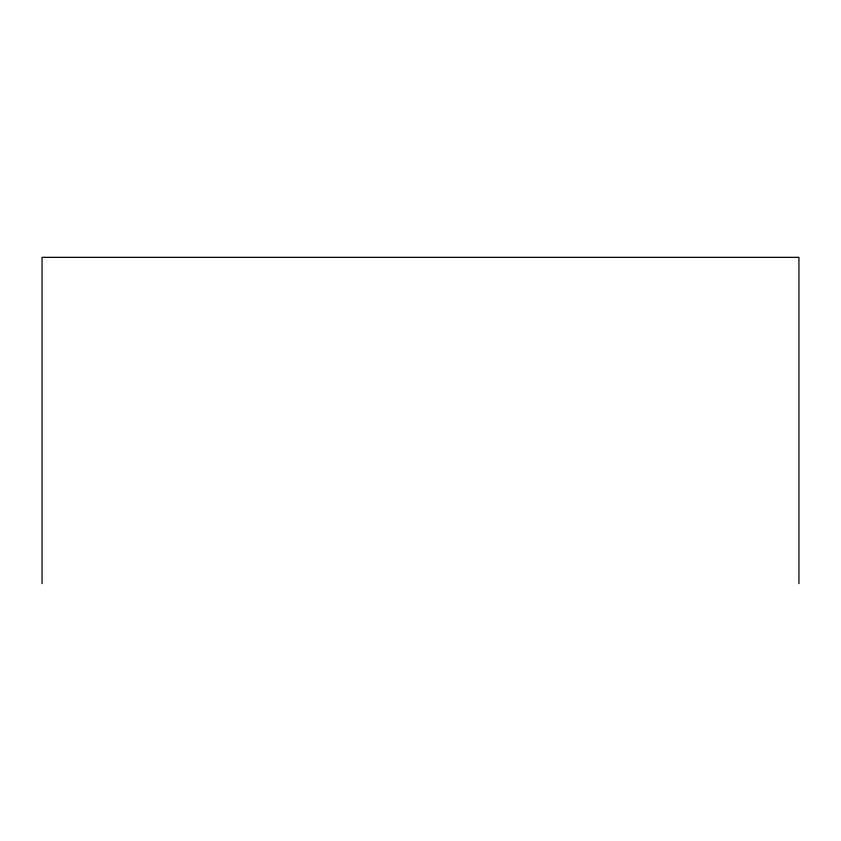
<?xml version="1.0" encoding="UTF-8"?>
<svg xmlns="http://www.w3.org/2000/svg" width="841" height="841" viewBox="0 0 841 841"><rect width="100%" height="100%" fill="white"/><g stroke="black" fill="none" stroke-linecap="round" stroke-linejoin="round"><path stroke-width="1.26" d="M798.95 583.654L798.95 257.346L42.05 257.346L42.05 583.654"/></g></svg>
